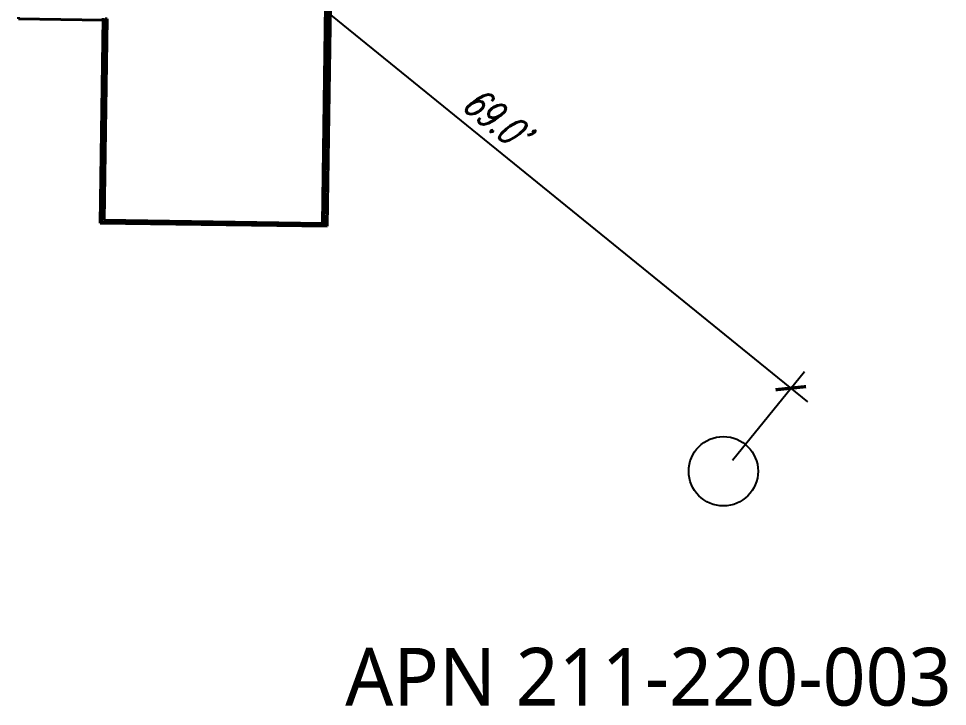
# Model space of a CAD drawing. Extents: x -13328 to 38686, y -10157 to 7853.
# Drawn here: x -7963 to -6999, y 2443 to 3157 of the extents above; entities that cross this region are included whole.
import ezdxf

# ---------------------------------------------------------------- set-up
doc = ezdxf.new("R2010")
doc.units = 0
doc.header["$LTSCALE"] = 1.5
doc.header["$MEASUREMENT"] = 0
doc.layers.get('0').update_dxf_attribs({"color": 8})
doc.layers.get('DEFPOINTS').update_dxf_attribs({"color": 11})
for name, color, linetype in [('A-Deck-Edge', 2, 'Continuous'), ('A-Deck-Guardrail', 1, 'Continuous'), ('A-Stair', 1, 'Continuous'), ('Layer1', 1, 'Continuous'), ('TEXT9', 9, 'Continuous')]:
    doc.layers.add(name, color=color, linetype=linetype)
doc.styles.add('LUCIDA', font='l_10646.ttf')
doc.styles.add('ROMANS', font='ROMANS.shx', dxfattribs={"width": 0.7, "oblique": 15})
doc.dimstyles.new('Dim240.0', dxfattribs={"dimscale": 240, "dimtxt": 0.125, "dimasz": 0.09375, "dimexe": 0.09375, "dimexo": 0.0625, "dimgap": 0.03125, "dimtad": 1, "dimdec": 1, "dimlfac": 0.083333, "dimzin": 0, "dimdsep": 46, "dimtxsty": 'ROMANS', "dimblk1": 'ARCHTICK', "dimblk2": 'ARCHTICK', "dimsah": 1, "dimcen": 0.09375, "dimdle": 0.09375, "dimclrd": 256, "dimclre": 256, "dimclrt": 3, "dimadec": 4, "dimazin": 0, "dimtfac": 1, "dimtdec": 1, "dimtmove": 0, "dimatfit": 3, "dimldrblk": 'ARCHTICK', "dimfxl": 1, "dimtolj": 1, "dimtzin": 0, "dimarcsym": 0})

# ---------------------------------------------------------------- blocks, each defined once
blk = doc.blocks.new('_ARCHTICK')
at = {"color": 0, "linetype": 'ByBlock', "const_width": 0.15}
blk.add_lwpolyline([(-0.5, -0.5), (0.5, 0.5)], dxfattribs=at)
blk = doc.blocks.new('*D139')
at = {"layer": 'DEFPOINTS', "color": 0, "transparency": 16777216}
for p in [(-7874.06, 3209.06), (-7161.11, 2773.6), (-7231.11, 2687.34)]:
    blk.add_point(p, dxfattribs=at)
at = {"layer": 'Layer1', "lineweight": -2, "transparency": 16777216}
for p, q in [((-7864.61, 3220.71), (-7789.9, 3312.79)), ((-7821.54, 3309.49), (-7143.64, 2759.42)), ((-7221.65, 2698.99), (-7146.94, 2791.07))]:
    blk.add_line(p, q, dxfattribs=at)
at = {"layer": 'Layer1', "lineweight": -2, "transparency": 16777216, "xscale": 22.5, "yscale": 22.5, "zscale": 22.5}
for p, rotation in [((-7804.07, 3295.31), 140.9430207804882), ((-7161.11, 2773.6), 320.9430207804882)]:
    blk.add_blockref('_ARCHTICK', p, dxfattribs=dict(at, rotation=rotation))
at = {"layer": 'Layer1', "color": 3, "transparency": 16777216, "insert": (-7466.62, 3054.15), "char_height": 30, "attachment_point": 5, "rotation": 320.94302, "style": 'ROMANS'}
blk.add_mtext("\\A1;69.0'", dxfattribs=at)

msp = doc.modelspace()

# ---------------------------------------------------------------- linework, layer by layer
at = {"layer": 'A-Deck-Edge', "lineweight": 40}
for p, q in [((-7642.4263, 2941.6679), (-7639.0736, 3172.6515)), ((-7874.8104, 3157.6541), (-7877.8958, 2945.0857)), ((-7877.8958, 2945.0857), (-7642.4263, 2941.6679))]:
    msp.add_line(p, q, dxfattribs=at)
at = {"layer": 'A-Deck-Guardrail', "lineweight": 40}
for p, q in [((-7644.0854, 3171.463), (-7647.3822, 2944.7402)), ((-7642.0915, 3171.434), (-7645.4114, 2942.7114)), ((-7875.8815, 2946.0566), (-7872.8186, 3157.0755)), ((-7875.8815, 2946.0566), (-7872.8186, 3157.0755)), ((-7870.8188, 3157.0465), (-7873.8527, 2948.0274)), ((-7873.8527, 2948.0274), (-7870.8188, 3157.0465)), ((-7872.8186, 3157.0755), (-7870.8188, 3157.0465)), ((-7645.4114, 2942.7114), (-7875.8815, 2946.0566)), ((-7645.4114, 2942.7114), (-7875.8815, 2946.0566)), ((-7873.8527, 2948.0274), (-7647.3822, 2944.7405)), ((-7647.3822, 2944.7405), (-7873.8527, 2948.0274))]:
    msp.add_line(p, q, dxfattribs=at)
at = {"layer": 'A-Deck-Guardrail', "color": 10, "lineweight": 40}
msp.add_line((-7872.8186, 3157.0755), (-7870.8188, 3157.0465), dxfattribs=at)
at = {"layer": 'A-Stair', "lineweight": 40}
for p, q in [((-7962.7076, 3158.9299), (-7962.7366, 3156.9301)), ((-7962.7366, 3156.9301), (-7874.8394, 3155.6543))]:
    msp.add_line(p, q, dxfattribs=at)
at = {"layer": 'Layer1'}
msp.add_circle((-7231.1059, 2687.341), 36, dxfattribs=at)

# ---------------------------------------------------------------- texts
at = {"layer": 'TEXT9', "insert": (-7749.0015, 2503.9772), "char_height": 60, "attachment_point": 1, "style": 'LUCIDA'}
msp.add_mtext_dynamic_manual_height_columns('\\pxqc;APN 211-220-003', width=880.268011, gutter_width=1123084400416.28, heights=[394.7769], dxfattribs=at)

# ---------------------------------------------------------------- dimensions: what is measured, and where the dimension line sits
at = {"layer": 'Layer1'}
dim = msp.add_aligned_dim(p1=(-7874.0643, 3209.0579), p2=(-7231.1059, 2687.341), distance=111.0807, dimstyle='Dim240.0', override={"dimpost": "'"}, dxfattribs=at)
dim.commit()
dim.dimension.update_dxf_attribs({"geometry": '*D139', "text_midpoint": (-7466.6166, 3054.1461)})

doc.saveas('drawing.dxf')
